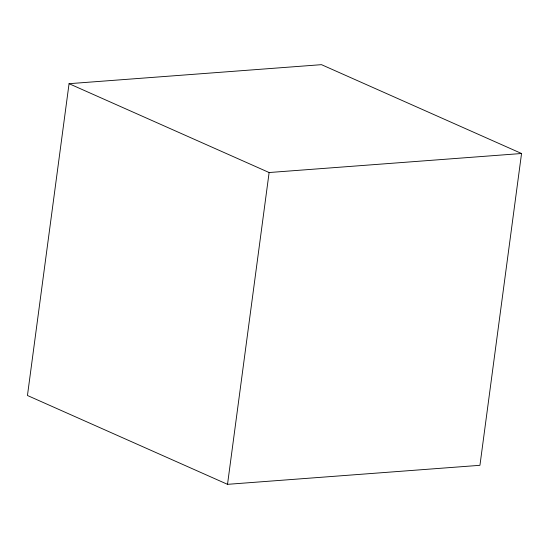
<?xml version="1.0" encoding="UTF-8"?>
<svg xmlns="http://www.w3.org/2000/svg" width="549" height="549" viewBox="0 0 549 549"><rect width="100%" height="100%" fill="white"/><g stroke="black" fill="none" stroke-linecap="round" stroke-linejoin="round"><path stroke-width="0.82" d="M69.057 83.688L27.45 395.493L227.519 484.335L479.943 465.312L521.55 153.507L321.481 64.665L69.057 83.688L269.12 172.53L521.55 153.507M227.519 484.335L269.12 172.53"/></g></svg>
